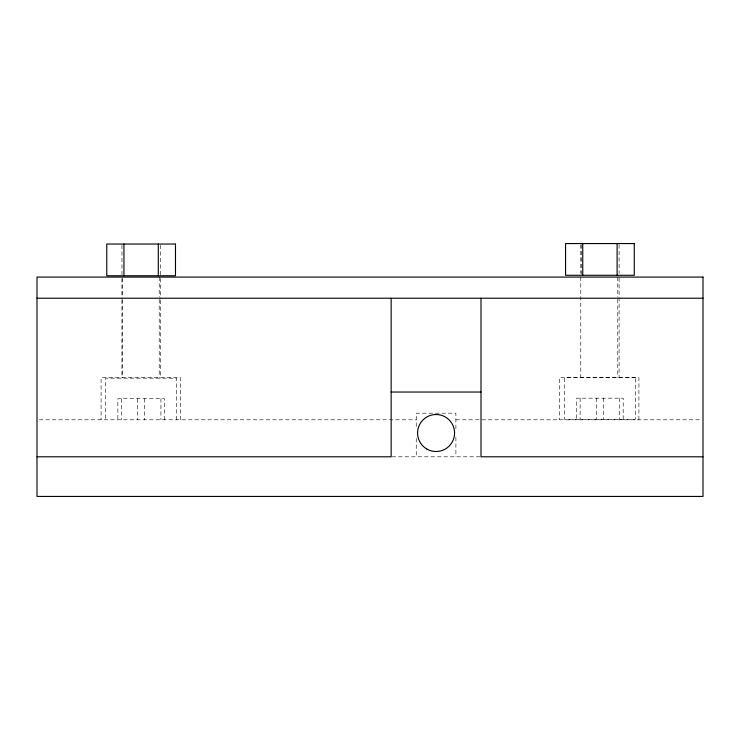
<?xml version="1.0" encoding="UTF-8"?>
<svg xmlns="http://www.w3.org/2000/svg" width="740" height="740" viewBox="0 0 740 740"><rect width="100%" height="100%" fill="white"/><g stroke="black" fill="none" stroke-linecap="round" stroke-linejoin="round"><path stroke-width="0.56" stroke-dasharray="3.7 2.78" d="M39.303 419.793L416.25 419.793M455.896 419.793L700.688 419.793M392.043 456.793L480.14 456.793M638.907 419.793L638.907 377.511L559.625 377.511L559.625 419.793M623.191 419.312L623.191 398.166L576.663 398.166L576.663 419.312M619.732 398.166L619.732 419.312M619.093 244.709L619.093 273.365M619.093 277.953L619.093 377.687M617.771 277.084L617.771 297.11M617.771 299.376L617.771 377.511M603.387 398.166L603.387 419.312M596.468 398.166L596.468 419.312M581.427 244.69L581.427 274.142M580.771 244.709L580.771 273.365M580.771 277.084L580.771 377.687M580.123 398.166L580.123 419.312M455.896 428.765L455.896 413.188L416.25 413.188L416.25 427.646M455.896 437.285L455.896 456.793M416.25 438.432L416.25 456.793M180.375 419.793L180.375 377.511L101.093 377.511L101.093 419.793M176.527 419.793L176.527 378.168L105.718 378.168L105.718 419.793M164.391 419.793L164.391 398.657L117.854 398.657L117.854 419.793M160.922 398.657L160.922 419.793M160.284 245.19L160.284 277.287M160.284 278.434L160.284 299.071M160.284 300.218L160.284 378.168M159.23 277.084L159.23 297.11M159.23 299.376L159.23 377.511M144.578 398.657L144.578 419.793M137.659 398.657L137.659 419.793M122.229 278.194L122.229 297.11M122.229 299.376L122.229 377.511M121.961 245.19L121.961 277.287M121.961 278.434L121.961 299.071M121.961 300.218L121.961 378.168M121.314 398.657L121.314 419.793M635.336 377.687L564.518 377.687L564.518 419.312L635.336 419.312L635.336 377.687"/><path stroke-width="1.11" d="M37 298.22L703 298.22M391.146 392.043L481 392.043M37 456.793L391.146 456.793L391.146 298.22M703 456.793L481 456.793L481 298.22M617.105 243.562L617.105 275.28M582.75 243.562L582.75 275.28M158.295 244.043L158.295 275.761M123.941 244.043L123.941 275.761M634.282 243.562L565.573 243.562L565.573 275.28L634.282 275.28L634.282 243.562M175.482 244.043L106.764 244.043L106.764 275.761L175.482 275.761L175.482 244.043M703 277.084L37 277.084L37 496.438L703 496.438L703 277.084M426.823 449.032A18.5 18.5 0 0 0 454.573 433.011A18.5 18.5 0 0 0 426.823 416.99A18.5 18.5 0 0 0 426.823 449.032"/></g></svg>
